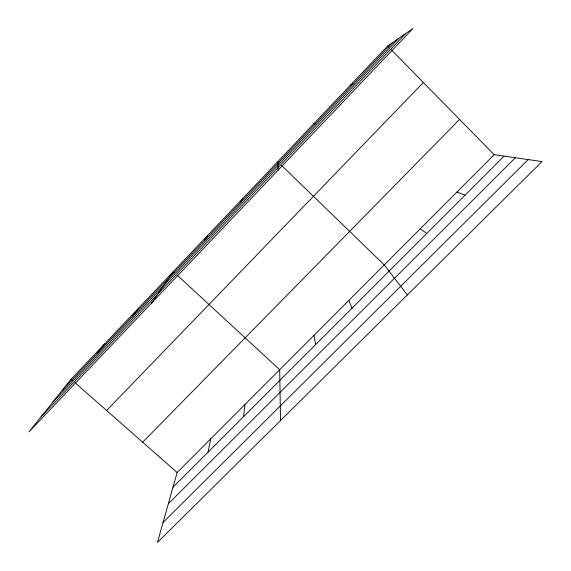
<?xml version="1.0" encoding="UTF-8"?>
<svg xmlns="http://www.w3.org/2000/svg" width="571" height="571" viewBox="0 0 571 571"><rect width="100%" height="100%" fill="white"/><g stroke="black" fill="none" stroke-linecap="round" stroke-linejoin="round"><path stroke-width="0.86" d="M243.624 416.594L244.938 404.568M208.008 452.218L210.763 438.828M494.158 154.698L177.146 472.538L157.425 542.45L542.057 161.557L494.158 154.698L391.306 49.805M240.841 202.348L242.34 198.944M204.504 240.584L207.544 235.573M151.608 303.051L173.327 271.596L174.619 272.795M132.65 316.191L138.66 308.09M97.134 353.556L104.572 343.97M71.054 379.251L28.943 431.919L412.904 28.55L387.602 46.03L71.054 379.251L72.374 380.407M62.239 390.278L392.834 42.418M52.289 402.719L398.772 38.314M41.026 416.809L405.56 33.625M106.606 410.513L423.354 82.488M142.671 442.225L459.576 119.432M172.999 487.227L504.1 156.119M168.331 503.765L515.37 157.732M163.063 522.458L528.211 159.573M350.344 85.25L353.799 83.487M313.729 123.8L315.47 123.821M456.907 192.049L465.079 195.146M420.27 228.778L426.737 233.482M75.008 382.727L177.146 472.538M177.217 275.186L279.69 369.73L280.525 420.542M279.005 162.928L277.727 161.693L278.191 170.072M281.56 165.404L384.247 264.894L407.337 294.964M387.602 46.03L388.837 47.286M348.824 300.41L352.036 308.183M313.971 335.355L315.642 344.584"/></g></svg>
